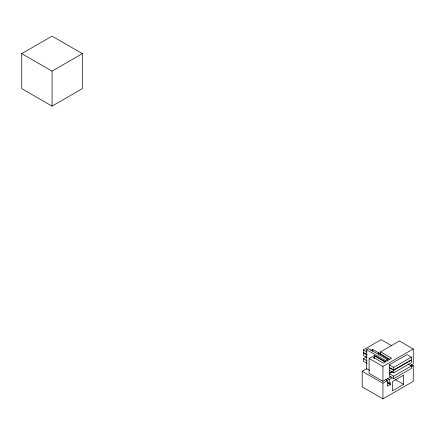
<?xml version="1.0" encoding="UTF-8"?>
<svg xmlns="http://www.w3.org/2000/svg" width="435" height="435" viewBox="0 0 435 435"><rect width="100%" height="100%" fill="white"/><g stroke="black" fill="none" stroke-linecap="round" stroke-linejoin="round"><path stroke-width="0.65" d="M21.75 53.63L52.064 36.127L82.373 53.63L82.373 88.631L52.064 106.129L21.75 88.631L21.75 53.63L52.064 71.128L82.373 53.63M367.118 354.59L363.383 352.432L363.383 349.909L381.131 339.659L391.462 345.629M366.574 369.206L366.574 349.669L368.434 348.598L387.335 359.511L387.335 360.773L385.475 361.849L374.361 355.428L374.062 355.602L374.062 358.315M370.886 350.507L372.746 349.435L380.533 353.927L380.533 351.866L399.417 340.964L413.25 348.952L413.25 363.861L410.335 365.541M367.118 363.372L363.383 361.213L363.383 358.69L366.243 357.037M391.098 376.65L382.936 381.359L369.103 373.371L369.103 358.462L372.202 356.673L383.317 363.094L385.176 362.018L374.062 355.602M378.374 354.655L378.673 352.937L389.793 359.359L391.647 358.282L380.533 351.866M411.521 364.753L413.25 365.748L413.25 381.37L382.936 398.873L362.197 386.894L362.197 371.272L366.694 368.673L369.576 370.337M366.574 349.669L385.475 360.582L387.335 359.511M387.634 360.604L389.494 359.527L378.374 353.111M369.103 358.462L382.936 366.449L413.25 348.952M389.271 364.856L407.019 354.607L411.445 357.162L411.445 359.685L393.697 369.929L389.271 367.379L389.271 364.856L393.697 367.406L411.445 357.162M393.697 370.337L411.445 360.088L411.445 362.611L393.697 372.86L389.271 370.305L389.271 367.782L393.697 370.337L393.697 372.86M392.136 371.582L389.271 373.235L389.271 370.712M408.128 364.03L411.445 365.944L411.445 368.467L393.697 378.711L389.271 376.161L389.271 373.638L392.707 371.653M389.271 373.638L393.697 376.193L411.445 365.944M362.197 371.272L382.936 383.251L387.438 380.652L387.438 386.144L390.391 384.437L390.391 382.561L389.167 383.268L387.536 382.327M387.536 378.711L389.167 379.652L392.104 377.955M411.488 366.765L413.25 365.748M403.647 384.388L392.435 390.858L392.435 381.625L403.647 375.149L403.647 384.388L395.002 379.396M363.383 349.909L367.118 352.067M367.118 354.993L363.383 352.834L363.383 355.357L367.118 357.516M363.383 358.69L367.118 360.849M385.709 379.652L387.438 380.652M387.509 382.773L390.391 384.437M393.697 367.406L393.697 369.929M393.697 376.193L393.697 378.711M389.167 379.652L389.167 383.268M386.449 379.287L386.449 380.494M385.475 360.582L385.475 361.849M382.936 366.449L382.936 381.359M382.936 383.251L382.936 398.873M378.673 352.937L378.673 354.998M374.361 355.428L374.361 358.141M372.746 349.435L372.746 351.322M52.064 71.128L52.064 106.129"/></g></svg>
